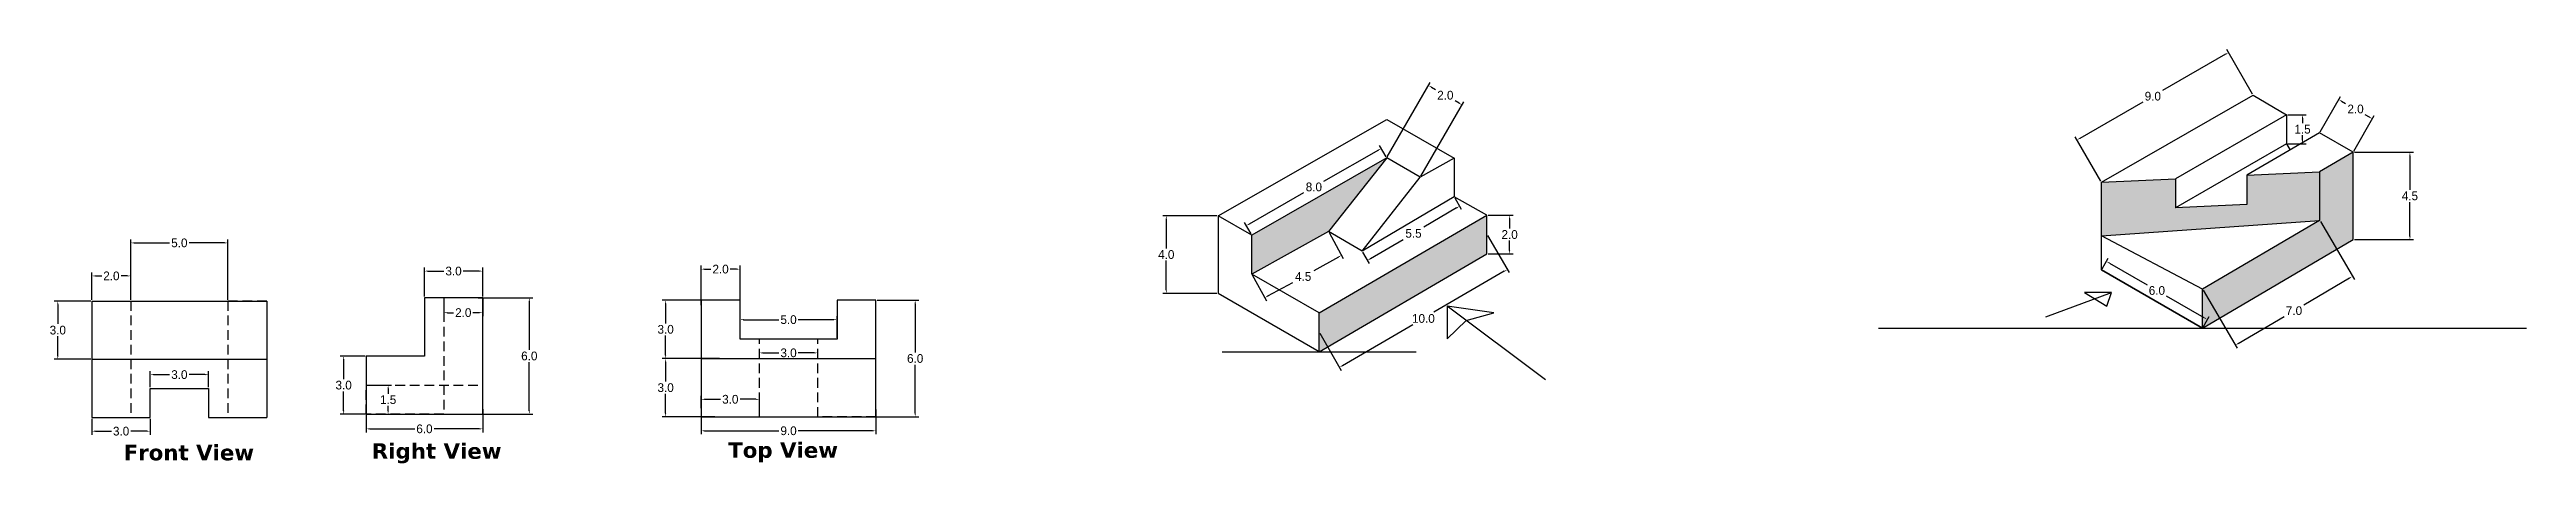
# Model space of a CAD drawing. Header units: inches. Extents: x 28 to 156, y 19 to 41.
import ezdxf

# ---------------------------------------------------------------- set-up
doc = ezdxf.new("R2010")
doc.units = ezdxf.units.IN
doc.header["$MEASUREMENT"] = 0
doc.linetypes.add('HIDDENX2', pattern=[0.75, 0.5, -0.25])
doc.dimstyles.get("Standard").update_dxf_attribs({"dimtxt": 0.45, "dimasz": 0.18, "dimexe": 0.18, "dimexo": 0.0625, "dimgap": 0.09, "dimtad": 0, "dimtih": 1, "dimtoh": 1, "dimdec": 1, "dimzin": 0, "dimdsep": 46, "dimtxsty": 'Standard', "dimcen": 0.09, "dimclrd": 5, "dimclrt": 5, "dimadec": 0, "dimazin": 0, "dimtfac": 1, "dimtdec": 1, "dimtofl": 0, "dimtmove": 0, "dimatfit": 3, "dimfxl": 1, "dimtolj": 1, "dimtzin": 0, "dimarcsym": 0})

# ---------------------------------------------------------------- blocks, each defined once
blk = doc.blocks.new('*D3')
at = {"color": 0, "linetype": 'Continuous', "lineweight": -2}
for p, q in [((30.44, 27.73), (30.44, 29.14)), ((32.44, 27.73), (32.44, 29.14))]:
    blk.add_line(p, q, dxfattribs=at)
at = {"color": 5, "linetype": 'Continuous', "lineweight": -2}
for p, q in [((30.62, 28.96), (30.94, 28.96)), ((32.26, 28.96), (31.95, 28.96))]:
    blk.add_line(p, q, dxfattribs=at)
at = {"color": 5, "linetype": 'HIDDENX2'}
for points in [[(30.62, 28.99), (30.62, 28.93), (30.44, 28.96)], [(32.26, 28.99), (32.26, 28.93), (32.44, 28.96)]]:
    blk.add_solid(points, dxfattribs=at)
at = {"layer": 'Defpoints', "color": 0, "linetype": 'HIDDENX2'}
for p in [(32.44, 28.96), (30.44, 27.67), (32.44, 27.67)]:
    blk.add_point(p, dxfattribs=at)
at = {"color": 5, "linetype": 'HIDDENX2', "insert": (31.44, 28.96), "char_height": 0.45, "attachment_point": 5}
blk.add_mtext('\\A1;2.0', dxfattribs=at)
blk = doc.blocks.new('*D4')
at = {"color": 0, "linetype": 'Continuous', "lineweight": -2}
for p, q in [((32.44, 27.73), (32.44, 30.84)), ((37.44, 27.73), (37.44, 30.84))]:
    blk.add_line(p, q, dxfattribs=at)
at = {"color": 5, "linetype": 'Continuous', "lineweight": -2}
for p, q in [((32.62, 30.66), (34.44, 30.66)), ((37.26, 30.66), (35.45, 30.66))]:
    blk.add_line(p, q, dxfattribs=at)
at = {"color": 5, "linetype": 'HIDDENX2'}
for points in [[(32.62, 30.69), (32.62, 30.63), (32.44, 30.66)], [(37.26, 30.69), (37.26, 30.63), (37.44, 30.66)]]:
    blk.add_solid(points, dxfattribs=at)
at = {"layer": 'Defpoints', "color": 0, "linetype": 'HIDDENX2'}
for p in [(37.44, 30.66), (32.44, 27.67), (37.44, 27.67)]:
    blk.add_point(p, dxfattribs=at)
at = {"color": 5, "linetype": 'HIDDENX2', "insert": (34.94, 30.66), "char_height": 0.45, "attachment_point": 5}
blk.add_mtext('\\A1;5.0', dxfattribs=at)
blk = doc.blocks.new('*D6')
at = {"color": 0, "linetype": 'Continuous', "lineweight": -2}
for p, q in [((30.44, 21.61), (30.44, 20.79)), ((33.44, 21.61), (33.44, 20.79))]:
    blk.add_line(p, q, dxfattribs=at)
at = {"color": 5, "linetype": 'Continuous', "lineweight": -2}
for p, q in [((30.62, 20.97), (31.44, 20.97)), ((33.26, 20.97), (32.45, 20.97))]:
    blk.add_line(p, q, dxfattribs=at)
at = {"color": 5, "linetype": 'HIDDENX2'}
for points in [[(30.62, 21), (30.62, 20.94), (30.44, 20.97)], [(33.26, 21), (33.26, 20.94), (33.44, 20.97)]]:
    blk.add_solid(points, dxfattribs=at)
at = {"layer": 'Defpoints', "color": 0, "linetype": 'HIDDENX2'}
for p in [(30.44, 21.67), (33.44, 21.67), (33.44, 20.97)]:
    blk.add_point(p, dxfattribs=at)
at = {"color": 5, "linetype": 'HIDDENX2', "insert": (31.94, 20.97), "char_height": 0.45, "attachment_point": 5}
blk.add_mtext('\\A1;3.0', dxfattribs=at)
blk = doc.blocks.new('*D7')
at = {"color": 0, "linetype": 'Continuous', "lineweight": -2}
for p, q in [((33.44, 23.23), (33.44, 24.06)), ((36.44, 23.23), (36.44, 24.06))]:
    blk.add_line(p, q, dxfattribs=at)
at = {"color": 5, "linetype": 'Continuous', "lineweight": -2}
for p, q in [((33.62, 23.88), (34.44, 23.88)), ((36.26, 23.88), (35.45, 23.88))]:
    blk.add_line(p, q, dxfattribs=at)
at = {"color": 5, "linetype": 'HIDDENX2'}
for points in [[(33.62, 23.91), (33.62, 23.85), (33.44, 23.88)], [(36.26, 23.91), (36.26, 23.85), (36.44, 23.88)]]:
    blk.add_solid(points, dxfattribs=at)
at = {"layer": 'Defpoints', "color": 0, "linetype": 'HIDDENX2'}
for p in [(33.44, 23.17), (36.44, 23.88), (36.44, 23.17)]:
    blk.add_point(p, dxfattribs=at)
at = {"color": 5, "linetype": 'HIDDENX2', "insert": (34.94, 23.88), "char_height": 0.45, "attachment_point": 5}
blk.add_mtext('\\A1;3.0', dxfattribs=at)
blk = doc.blocks.new('*D9')
at = {"color": 0, "linetype": 'Continuous', "lineweight": -2}
for p, q in [((48.56, 27.78), (48.56, 26.89)), ((50.56, 27.78), (50.56, 26.89))]:
    blk.add_line(p, q, dxfattribs=at)
at = {"color": 5, "linetype": 'Continuous', "lineweight": -2}
for p, q in [((48.74, 27.07), (49.06, 27.07)), ((50.38, 27.07), (50.06, 27.07))]:
    blk.add_line(p, q, dxfattribs=at)
at = {"color": 5, "linetype": 'HIDDENX2'}
for points in [[(48.74, 27.1), (48.74, 27.04), (48.56, 27.07)], [(50.38, 27.1), (50.38, 27.04), (50.56, 27.07)]]:
    blk.add_solid(points, dxfattribs=at)
at = {"layer": 'Defpoints', "color": 0, "linetype": 'HIDDENX2'}
for p in [(48.56, 27.84), (50.56, 27.84), (50.56, 27.07)]:
    blk.add_point(p, dxfattribs=at)
at = {"color": 5, "linetype": 'HIDDENX2', "insert": (49.56, 27.07), "char_height": 0.45, "attachment_point": 5}
blk.add_mtext('\\A1;2.0', dxfattribs=at)
blk = doc.blocks.new('*D10')
at = {"color": 0, "linetype": 'Continuous', "lineweight": -2}
for p, q in [((30.38, 27.67), (28.5, 27.67)), ((30.38, 24.67), (28.5, 24.67))]:
    blk.add_line(p, q, dxfattribs=at)
at = {"color": 5, "linetype": 'Continuous', "lineweight": -2}
for p, q in [((28.68, 27.49), (28.68, 26.49)), ((28.68, 24.85), (28.68, 25.86))]:
    blk.add_line(p, q, dxfattribs=at)
at = {"color": 5, "linetype": 'HIDDENX2'}
for points in [[(28.65, 27.49), (28.71, 27.49), (28.68, 27.67)], [(28.65, 24.85), (28.71, 24.85), (28.68, 24.67)]]:
    blk.add_solid(points, dxfattribs=at)
at = {"layer": 'Defpoints', "color": 0, "linetype": 'HIDDENX2'}
for p in [(30.44, 27.67), (28.68, 24.67), (30.44, 24.67)]:
    blk.add_point(p, dxfattribs=at)
at = {"color": 5, "linetype": 'HIDDENX2', "insert": (28.68, 26.17), "char_height": 0.45, "attachment_point": 5}
blk.add_mtext('\\A1;3.0', dxfattribs=at)
blk = doc.blocks.new('*D11')
at = {"color": 0, "linetype": 'Continuous', "lineweight": -2}
for p, q in [((44.9, 23.34), (45.87, 23.34)), ((44.9, 21.84), (45.87, 21.84))]:
    blk.add_line(p, q, dxfattribs=at)
at = {"color": 5, "linetype": 'Continuous', "lineweight": -2}
for p, q in [((45.69, 23.16), (45.69, 22.9)), ((45.69, 22.02), (45.69, 22.27))]:
    blk.add_line(p, q, dxfattribs=at)
at = {"color": 5, "linetype": 'HIDDENX2'}
for points in [[(45.66, 23.16), (45.72, 23.16), (45.69, 23.34)], [(45.66, 22.02), (45.72, 22.02), (45.69, 21.84)]]:
    blk.add_solid(points, dxfattribs=at)
at = {"layer": 'Defpoints', "color": 0, "linetype": 'HIDDENX2'}
for p in [(44.84, 23.34), (44.84, 21.84), (45.69, 21.84)]:
    blk.add_point(p, dxfattribs=at)
at = {"color": 5, "linetype": 'HIDDENX2', "insert": (45.69, 22.59), "char_height": 0.45, "attachment_point": 5}
blk.add_mtext('\\A1;1.5', dxfattribs=at)
blk = doc.blocks.new('*D12')
at = {"color": 0, "linetype": 'Continuous', "lineweight": -2}
for p, q in [((47.56, 27.9), (47.56, 29.39)), ((50.56, 27.9), (50.56, 29.39))]:
    blk.add_line(p, q, dxfattribs=at)
at = {"color": 5, "linetype": 'Continuous', "lineweight": -2}
for p, q in [((47.74, 29.21), (48.56, 29.21)), ((50.38, 29.21), (49.56, 29.21))]:
    blk.add_line(p, q, dxfattribs=at)
at = {"color": 5, "linetype": 'HIDDENX2'}
for points in [[(47.74, 29.24), (47.74, 29.18), (47.56, 29.21)], [(50.38, 29.24), (50.38, 29.18), (50.56, 29.21)]]:
    blk.add_solid(points, dxfattribs=at)
at = {"layer": 'Defpoints', "color": 0, "linetype": 'HIDDENX2'}
for p in [(50.56, 29.21), (47.56, 27.84), (50.56, 27.84)]:
    blk.add_point(p, dxfattribs=at)
at = {"color": 5, "linetype": 'HIDDENX2', "insert": (49.06, 29.21), "char_height": 0.45, "attachment_point": 5}
blk.add_mtext('\\A1;3.0', dxfattribs=at)
blk = doc.blocks.new('*D13')
at = {"color": 0, "linetype": 'Continuous', "lineweight": -2}
for p, q in [((44.5, 24.84), (43.22, 24.84)), ((44.5, 21.84), (43.22, 21.84))]:
    blk.add_line(p, q, dxfattribs=at)
at = {"color": 5, "linetype": 'Continuous', "lineweight": -2}
for p, q in [((43.4, 24.66), (43.4, 23.65)), ((43.4, 22.02), (43.4, 23.02))]:
    blk.add_line(p, q, dxfattribs=at)
at = {"color": 5, "linetype": 'HIDDENX2'}
for points in [[(43.37, 24.66), (43.43, 24.66), (43.4, 24.84)], [(43.37, 22.02), (43.43, 22.02), (43.4, 21.84)]]:
    blk.add_solid(points, dxfattribs=at)
at = {"layer": 'Defpoints', "color": 0, "linetype": 'HIDDENX2'}
for p in [(44.56, 24.84), (43.4, 21.84), (44.56, 21.84)]:
    blk.add_point(p, dxfattribs=at)
at = {"color": 5, "linetype": 'HIDDENX2', "insert": (43.4, 23.34), "char_height": 0.45, "attachment_point": 5}
blk.add_mtext('\\A1;3.0', dxfattribs=at)
blk = doc.blocks.new('*D14')
at = {"color": 0, "linetype": 'Continuous', "lineweight": -2}
for p, q in [((50.33, 27.84), (53.14, 27.84)), ((50.33, 21.84), (53.14, 21.84))]:
    blk.add_line(p, q, dxfattribs=at)
at = {"color": 5, "linetype": 'Continuous', "lineweight": -2}
for p, q in [((52.96, 27.66), (52.96, 25.15)), ((52.96, 22.02), (52.96, 24.52))]:
    blk.add_line(p, q, dxfattribs=at)
at = {"color": 5, "linetype": 'HIDDENX2'}
for points in [[(52.93, 27.66), (52.99, 27.66), (52.96, 27.84)], [(52.93, 22.02), (52.99, 22.02), (52.96, 21.84)]]:
    blk.add_solid(points, dxfattribs=at)
at = {"layer": 'Defpoints', "color": 0, "linetype": 'HIDDENX2'}
for p in [(50.26, 27.84), (50.26, 21.84), (52.96, 21.84)]:
    blk.add_point(p, dxfattribs=at)
at = {"color": 5, "linetype": 'HIDDENX2', "insert": (52.96, 24.84), "char_height": 0.45, "attachment_point": 5}
blk.add_mtext('\\A1;6.0', dxfattribs=at)
blk = doc.blocks.new('*D15')
at = {"color": 0, "linetype": 'Continuous', "lineweight": -2}
for p, q in [((44.56, 22.11), (44.56, 20.91)), ((50.56, 22.11), (50.56, 20.91))]:
    blk.add_line(p, q, dxfattribs=at)
at = {"color": 5, "linetype": 'Continuous', "lineweight": -2}
for p, q in [((44.74, 21.09), (47.06, 21.09)), ((50.38, 21.09), (48.06, 21.09))]:
    blk.add_line(p, q, dxfattribs=at)
at = {"color": 5, "linetype": 'HIDDENX2'}
for points in [[(44.74, 21.12), (44.74, 21.06), (44.56, 21.09)], [(50.38, 21.12), (50.38, 21.06), (50.56, 21.09)]]:
    blk.add_solid(points, dxfattribs=at)
at = {"layer": 'Defpoints', "color": 0, "linetype": 'HIDDENX2'}
for p in [(44.56, 22.17), (50.56, 22.17), (50.56, 21.09)]:
    blk.add_point(p, dxfattribs=at)
at = {"color": 5, "linetype": 'HIDDENX2', "insert": (47.56, 21.09), "char_height": 0.45, "attachment_point": 5}
blk.add_mtext('\\A1;6.0', dxfattribs=at)
blk = doc.blocks.new('*D17')
at = {"color": 0, "linetype": 'Continuous', "lineweight": -2}
for p, q in [((63.81, 25.77), (63.81, 26.89)), ((68.81, 25.77), (68.81, 26.89))]:
    blk.add_line(p, q, dxfattribs=at)
at = {"color": 5, "linetype": 'Continuous', "lineweight": -2}
for p, q in [((63.99, 26.71), (65.81, 26.71)), ((68.63, 26.71), (66.81, 26.71))]:
    blk.add_line(p, q, dxfattribs=at)
at = {"color": 5, "linetype": 'HIDDENX2'}
for points in [[(63.99, 26.74), (63.99, 26.68), (63.81, 26.71)], [(68.63, 26.74), (68.63, 26.68), (68.81, 26.71)]]:
    blk.add_solid(points, dxfattribs=at)
at = {"layer": 'Defpoints', "color": 0, "linetype": 'HIDDENX2'}
for p in [(63.81, 25.71), (68.81, 26.71), (68.81, 25.71)]:
    blk.add_point(p, dxfattribs=at)
at = {"color": 5, "linetype": 'HIDDENX2', "insert": (66.31, 26.71), "char_height": 0.45, "attachment_point": 5}
blk.add_mtext('\\A1;5.0', dxfattribs=at)
blk = doc.blocks.new('*D18')
at = {"color": 0, "linetype": 'Continuous', "lineweight": -2}
for p, q in [((61.81, 27.45), (61.81, 29.49)), ((63.81, 27.45), (63.81, 29.49))]:
    blk.add_line(p, q, dxfattribs=at)
at = {"color": 5, "linetype": 'Continuous', "lineweight": -2}
for p, q in [((61.99, 29.31), (62.31, 29.31)), ((63.63, 29.31), (63.31, 29.31))]:
    blk.add_line(p, q, dxfattribs=at)
at = {"color": 5, "linetype": 'HIDDENX2'}
for points in [[(61.99, 29.34), (61.99, 29.28), (61.81, 29.31)], [(63.63, 29.34), (63.63, 29.28), (63.81, 29.31)]]:
    blk.add_solid(points, dxfattribs=at)
at = {"layer": 'Defpoints', "color": 0, "linetype": 'HIDDENX2'}
for p in [(63.81, 29.31), (61.81, 27.38), (63.81, 27.38)]:
    blk.add_point(p, dxfattribs=at)
at = {"color": 5, "linetype": 'HIDDENX2', "insert": (62.81, 29.31), "char_height": 0.45, "attachment_point": 5}
blk.add_mtext('\\A1;2.0', dxfattribs=at)
blk = doc.blocks.new('*D19')
at = {"color": 0, "linetype": 'Continuous', "lineweight": -2}
for p, q in [((70.87, 27.71), (73.01, 27.71)), ((70.43, 21.71), (73.01, 21.71))]:
    blk.add_line(p, q, dxfattribs=at)
at = {"color": 5, "linetype": 'Continuous', "lineweight": -2}
for p, q in [((72.83, 27.53), (72.83, 25.02)), ((72.83, 21.89), (72.83, 24.39))]:
    blk.add_line(p, q, dxfattribs=at)
at = {"color": 5, "linetype": 'HIDDENX2'}
for points in [[(72.8, 27.53), (72.86, 27.53), (72.83, 27.71)], [(72.8, 21.89), (72.86, 21.89), (72.83, 21.71)]]:
    blk.add_solid(points, dxfattribs=at)
at = {"layer": 'Defpoints', "color": 0, "linetype": 'HIDDENX2'}
for p in [(70.81, 27.71), (70.36, 21.71), (72.83, 21.71)]:
    blk.add_point(p, dxfattribs=at)
at = {"color": 5, "linetype": 'HIDDENX2', "insert": (72.83, 24.71), "char_height": 0.45, "attachment_point": 5}
blk.add_mtext('\\A1;6.0', dxfattribs=at)
blk = doc.blocks.new('*D20')
at = {"color": 0, "linetype": 'Continuous', "lineweight": -2}
for p, q in [((61.81, 22.08), (61.81, 20.81)), ((70.81, 22.08), (70.81, 20.81))]:
    blk.add_line(p, q, dxfattribs=at)
at = {"color": 5, "linetype": 'Continuous', "lineweight": -2}
for p, q in [((61.99, 20.99), (65.81, 20.99)), ((70.63, 20.99), (66.81, 20.99))]:
    blk.add_line(p, q, dxfattribs=at)
at = {"color": 5, "linetype": 'HIDDENX2'}
for points in [[(61.99, 21.02), (61.99, 20.96), (61.81, 20.99)], [(70.63, 21.02), (70.63, 20.96), (70.81, 20.99)]]:
    blk.add_solid(points, dxfattribs=at)
at = {"layer": 'Defpoints', "color": 0, "linetype": 'HIDDENX2'}
for p in [(61.81, 22.15), (70.81, 22.15), (70.81, 20.99)]:
    blk.add_point(p, dxfattribs=at)
at = {"color": 5, "linetype": 'HIDDENX2', "insert": (66.31, 20.99), "char_height": 0.45, "attachment_point": 5}
blk.add_mtext('\\A1;9.0', dxfattribs=at)
blk = doc.blocks.new('*D21')
at = {"color": 0, "linetype": 'Continuous', "lineweight": -2}
for p, q in [((62.52, 24.71), (59.8, 24.71)), ((62.52, 21.71), (59.8, 21.71))]:
    blk.add_line(p, q, dxfattribs=at)
at = {"color": 5, "linetype": 'Continuous', "lineweight": -2}
for p, q in [((59.98, 24.53), (59.98, 23.52)), ((59.98, 21.89), (59.98, 22.89))]:
    blk.add_line(p, q, dxfattribs=at)
at = {"color": 5, "linetype": 'HIDDENX2'}
for points in [[(59.95, 24.53), (60.01, 24.53), (59.98, 24.71)], [(59.95, 21.89), (60.01, 21.89), (59.98, 21.71)]]:
    blk.add_solid(points, dxfattribs=at)
at = {"layer": 'Defpoints', "color": 0, "linetype": 'HIDDENX2'}
for p in [(62.58, 24.71), (59.98, 21.71), (62.58, 21.71)]:
    blk.add_point(p, dxfattribs=at)
at = {"color": 5, "linetype": 'HIDDENX2', "insert": (59.98, 23.21), "char_height": 0.45, "attachment_point": 5}
blk.add_mtext('\\A1;3.0', dxfattribs=at)
blk = doc.blocks.new('*D22')
at = {"color": 0, "linetype": 'Continuous', "lineweight": -2}
for p, q in [((62.75, 27.71), (59.8, 27.71)), ((62.75, 24.71), (59.8, 24.71))]:
    blk.add_line(p, q, dxfattribs=at)
at = {"color": 5, "linetype": 'Continuous', "lineweight": -2}
for p, q in [((59.98, 27.53), (59.98, 26.52)), ((59.98, 24.89), (59.98, 25.89))]:
    blk.add_line(p, q, dxfattribs=at)
at = {"color": 5, "linetype": 'HIDDENX2'}
for points in [[(59.95, 27.53), (60.01, 27.53), (59.98, 27.71)], [(59.95, 24.89), (60.01, 24.89), (59.98, 24.71)]]:
    blk.add_solid(points, dxfattribs=at)
at = {"layer": 'Defpoints', "color": 0, "linetype": 'HIDDENX2'}
for p in [(62.81, 27.71), (59.98, 24.71), (62.81, 24.71)]:
    blk.add_point(p, dxfattribs=at)
at = {"color": 5, "linetype": 'HIDDENX2', "insert": (59.98, 26.21), "char_height": 0.45, "attachment_point": 5}
blk.add_mtext('\\A1;3.0', dxfattribs=at)
blk = doc.blocks.new('*D23')
at = {"color": 0, "linetype": 'Continuous', "lineweight": -2}
for p, q in [((61.81, 22.15), (61.81, 22.79)), ((64.81, 22.15), (64.81, 22.79))]:
    blk.add_line(p, q, dxfattribs=at)
at = {"color": 5, "linetype": 'Continuous', "lineweight": -2}
for p, q in [((61.99, 22.61), (62.81, 22.61)), ((64.63, 22.61), (63.81, 22.61))]:
    blk.add_line(p, q, dxfattribs=at)
at = {"color": 5, "linetype": 'HIDDENX2'}
for points in [[(61.99, 22.64), (61.99, 22.58), (61.81, 22.61)], [(64.63, 22.64), (64.63, 22.58), (64.81, 22.61)]]:
    blk.add_solid(points, dxfattribs=at)
at = {"layer": 'Defpoints', "color": 0, "linetype": 'HIDDENX2'}
for p in [(61.81, 22.08), (64.81, 22.61), (64.81, 22.08)]:
    blk.add_point(p, dxfattribs=at)
at = {"color": 5, "linetype": 'HIDDENX2', "insert": (63.31, 22.61), "char_height": 0.45, "attachment_point": 5}
blk.add_mtext('\\A1;3.0', dxfattribs=at)
blk = doc.blocks.new('*D24')
at = {"color": 0, "linetype": 'Continuous', "lineweight": -2}
for p, q in [((64.81, 25.06), (64.81, 25.18)), ((67.81, 25.06), (67.81, 25.18))]:
    blk.add_line(p, q, dxfattribs=at)
at = {"color": 5, "linetype": 'Continuous', "lineweight": -2}
for p, q in [((64.99, 25), (65.81, 25)), ((67.63, 25), (66.81, 25))]:
    blk.add_line(p, q, dxfattribs=at)
at = {"color": 5, "linetype": 'HIDDENX2'}
for points in [[(64.99, 25.03), (64.99, 24.97), (64.81, 25)], [(67.63, 25.03), (67.63, 24.97), (67.81, 25)]]:
    blk.add_solid(points, dxfattribs=at)
at = {"layer": 'Defpoints', "color": 0, "linetype": 'HIDDENX2'}
for p in [(64.81, 25), (67.81, 25), (67.81, 25)]:
    blk.add_point(p, dxfattribs=at)
at = {"color": 5, "linetype": 'HIDDENX2', "insert": (66.31, 25), "char_height": 0.45, "attachment_point": 5}
blk.add_mtext('\\A1;3.0', dxfattribs=at)
blk = doc.blocks.new('*D27')
at = {"color": 5, "linetype": 'Continuous', "lineweight": -2}
for p, q in [((96.68, 35.43), (93.86, 33.82)), ((90.04, 31.64), (92.85, 33.25))]:
    blk.add_line(p, q, dxfattribs=at)
at = {"color": 0, "linetype": 'Continuous', "lineweight": -2}
for p, q in [((97.08, 35.09), (96.74, 35.68)), ((90.13, 31.12), (89.79, 31.71))]:
    blk.add_line(p, q, dxfattribs=at)
at = {"color": 5, "linetype": 'Continuous'}
for points in [[(96.66, 35.46), (96.69, 35.41), (96.83, 35.52)], [(90.02, 31.66), (90.05, 31.61), (89.88, 31.55)]]:
    blk.add_solid(points, dxfattribs=at)
at = {"layer": 'Defpoints', "color": 0, "linetype": 'Continuous'}
for p in [(96.83, 35.52), (97.11, 35.04), (90.16, 31.06)]:
    blk.add_point(p, dxfattribs=at)
at = {"color": 5, "linetype": 'Continuous', "insert": (93.36, 33.54), "char_height": 0.45, "attachment_point": 5}
blk.add_mtext('\\A1;8.0', dxfattribs=at)
blk = doc.blocks.new('*D28')
at = {"color": 0, "linetype": 'Continuous', "lineweight": -2}
for p, q in [((97.14, 35.09), (99.35, 38.92)), ((98.87, 34.09), (101.08, 37.92))]:
    blk.add_line(p, q, dxfattribs=at)
at = {"color": 5, "linetype": 'Continuous', "lineweight": -2}
for p, q in [((99.42, 38.67), (99.63, 38.55)), ((100.84, 37.85), (100.63, 37.97))]:
    blk.add_line(p, q, dxfattribs=at)
at = {"color": 5, "linetype": 'Continuous'}
for points in [[(99.43, 38.7), (99.4, 38.65), (99.26, 38.76)], [(100.85, 37.88), (100.82, 37.83), (100.99, 37.76)]]:
    blk.add_solid(points, dxfattribs=at)
at = {"layer": 'Defpoints', "color": 0, "linetype": 'Continuous'}
for p in [(100.99, 37.76), (97.11, 35.04), (98.84, 34.04)]:
    blk.add_point(p, dxfattribs=at)
at = {"color": 5, "linetype": 'Continuous', "insert": (100.13, 38.26), "char_height": 0.45, "attachment_point": 5}
blk.add_mtext('\\A1;2.0', dxfattribs=at)
blk = doc.blocks.new('*D29')
at = {"color": 0, "linetype": 'Continuous', "lineweight": -2}
for p, q in [((88.37, 32.06), (85.58, 32.06)), ((88.37, 28.06), (85.58, 28.06))]:
    blk.add_line(p, q, dxfattribs=at)
at = {"color": 5, "linetype": 'Continuous', "lineweight": -2}
for p, q in [((85.76, 31.88), (85.76, 30.38)), ((85.76, 28.24), (85.76, 29.75))]:
    blk.add_line(p, q, dxfattribs=at)
at = {"color": 5, "linetype": 'Continuous'}
for points in [[(85.73, 31.88), (85.79, 31.88), (85.76, 32.06)], [(85.73, 28.24), (85.79, 28.24), (85.76, 28.06)]]:
    blk.add_solid(points, dxfattribs=at)
at = {"layer": 'Defpoints', "color": 0, "linetype": 'Continuous'}
for p in [(88.43, 32.06), (85.76, 28.06), (88.43, 28.06)]:
    blk.add_point(p, dxfattribs=at)
at = {"color": 5, "linetype": 'Continuous', "insert": (85.76, 30.06), "char_height": 0.45, "attachment_point": 5}
blk.add_mtext('\\A1;4.0', dxfattribs=at)
blk = doc.blocks.new('*D30')
at = {"color": 0, "linetype": 'Continuous', "lineweight": -2}
for p, q in [((94.14, 31.19), (94.87, 29.86)), ((90.19, 29.01), (90.92, 27.68))]:
    blk.add_line(p, q, dxfattribs=at)
at = {"color": 5, "linetype": 'Continuous', "lineweight": -2}
for p, q in [((94.62, 29.93), (93.35, 29.23)), ((90.99, 27.93), (92.27, 28.63))]:
    blk.add_line(p, q, dxfattribs=at)
at = {"color": 5, "linetype": 'Continuous'}
for points in [[(94.61, 29.96), (94.64, 29.91), (94.78, 30.02)], [(90.98, 27.96), (91.01, 27.9), (90.84, 27.84)]]:
    blk.add_solid(points, dxfattribs=at)
at = {"layer": 'Defpoints', "color": 0, "linetype": 'Continuous'}
for p in [(94.11, 31.24), (94.78, 30.02), (90.16, 29.06)]:
    blk.add_point(p, dxfattribs=at)
at = {"color": 5, "linetype": 'Continuous', "insert": (92.81, 28.93), "char_height": 0.45, "attachment_point": 5}
blk.add_mtext('\\A1;4.5', dxfattribs=at)
blk = doc.blocks.new('*D31')
at = {"color": 5, "linetype": 'Continuous', "lineweight": -2}
for p, q in [((100.71, 32.46), (99.03, 31.47)), ((96.28, 29.85), (97.96, 30.84))]:
    blk.add_line(p, q, dxfattribs=at)
at = {"color": 0, "linetype": 'Continuous', "lineweight": -2}
for p, q in [((100.61, 32.98), (100.95, 32.39)), ((95.87, 30.19), (96.21, 29.6))]:
    blk.add_line(p, q, dxfattribs=at)
at = {"color": 5, "linetype": 'Continuous'}
for points in [[(100.69, 32.48), (100.72, 32.43), (100.86, 32.55)], [(96.26, 29.88), (96.29, 29.82), (96.12, 29.76)]]:
    blk.add_solid(points, dxfattribs=at)
at = {"layer": 'Defpoints', "color": 0, "linetype": 'Continuous'}
for p in [(100.58, 33.03), (100.86, 32.55), (95.84, 30.24)]:
    blk.add_point(p, dxfattribs=at)
at = {"color": 5, "linetype": 'Continuous', "insert": (98.49, 31.15), "char_height": 0.45, "attachment_point": 5}
blk.add_mtext('\\A1;5.5', dxfattribs=at)
blk = doc.blocks.new('*D32')
at = {"color": 0, "linetype": 'Continuous', "lineweight": -2}
for p, q in [((102.33, 32.09), (103.62, 32.09)), ((102.33, 30.09), (103.62, 30.09))]:
    blk.add_line(p, q, dxfattribs=at)
at = {"color": 5, "linetype": 'Continuous', "lineweight": -2}
for p, q in [((103.44, 31.91), (103.44, 31.41)), ((103.44, 30.27), (103.44, 30.78))]:
    blk.add_line(p, q, dxfattribs=at)
at = {"color": 5, "linetype": 'Continuous'}
for points in [[(103.41, 31.91), (103.47, 31.91), (103.44, 32.09)], [(103.41, 30.27), (103.47, 30.27), (103.44, 30.09)]]:
    blk.add_solid(points, dxfattribs=at)
at = {"layer": 'Defpoints', "color": 0, "linetype": 'Continuous'}
for p in [(102.27, 32.09), (102.27, 30.09), (103.44, 30.09)]:
    blk.add_point(p, dxfattribs=at)
at = {"color": 5, "linetype": 'Continuous', "insert": (103.44, 31.09), "char_height": 0.45, "attachment_point": 5}
blk.add_mtext('\\A1;2.0', dxfattribs=at)
blk = doc.blocks.new('*D33')
at = {"color": 0, "linetype": 'Continuous', "lineweight": -2}
for p, q in [((102.3, 31.04), (103.41, 29.13)), ((93.66, 26.01), (94.77, 24.1))]:
    blk.add_line(p, q, dxfattribs=at)
at = {"color": 5, "linetype": 'Continuous', "lineweight": -2}
for p, q in [((103.16, 29.2), (99.54, 27.09)), ((94.83, 24.35), (98.46, 26.46))]:
    blk.add_line(p, q, dxfattribs=at)
at = {"color": 5, "linetype": 'Continuous'}
for points in [[(103.15, 29.22), (103.18, 29.17), (103.32, 29.29)], [(94.82, 24.37), (94.85, 24.32), (94.68, 24.26)]]:
    blk.add_solid(points, dxfattribs=at)
at = {"layer": 'Defpoints', "color": 0, "linetype": 'Continuous'}
for p in [(102.27, 31.09), (103.32, 29.29), (93.63, 26.06)]:
    blk.add_point(p, dxfattribs=at)
at = {"color": 5, "linetype": 'Continuous', "insert": (99, 26.77), "char_height": 0.45, "attachment_point": 5}
blk.add_mtext('\\A1;10.0', dxfattribs=at)
blk = doc.blocks.new('*D34')
at = {"color": 5, "linetype": 'Continuous', "lineweight": -2}
for p, q in [((140.3, 40.37), (137.06, 38.5)), ((132.82, 36.05), (136.06, 37.92))]:
    blk.add_line(p, q, dxfattribs=at)
at = {"color": 0, "linetype": 'Continuous', "lineweight": -2}
for p, q in [((141.69, 38.32), (140.37, 40.61)), ((133.89, 33.83), (132.57, 36.12))]:
    blk.add_line(p, q, dxfattribs=at)
at = {"color": 5, "linetype": 'Continuous'}
for points in [[(140.29, 40.39), (140.32, 40.34), (140.46, 40.46)], [(132.8, 36.08), (132.83, 36.03), (132.66, 35.96)]]:
    blk.add_solid(points, dxfattribs=at)
at = {"layer": 'Defpoints', "color": 0, "linetype": 'Continuous'}
for p in [(140.46, 40.46), (141.72, 38.27), (133.92, 33.78)]:
    blk.add_point(p, dxfattribs=at)
at = {"color": 5, "linetype": 'Continuous', "insert": (136.56, 38.21), "char_height": 0.45, "attachment_point": 5}
blk.add_mtext('\\A1;9.0', dxfattribs=at)
blk = doc.blocks.new('*D35')
at = {"color": 0, "linetype": 'Continuous', "lineweight": -2}
for p, q in [((145.18, 36.37), (146.22, 38.2)), ((146.91, 35.38), (147.95, 37.21))]:
    blk.add_line(p, q, dxfattribs=at)
at = {"color": 5, "linetype": 'Continuous', "lineweight": -2}
for p, q in [((146.28, 37.95), (146.49, 37.83)), ((147.71, 37.14), (147.5, 37.26))]:
    blk.add_line(p, q, dxfattribs=at)
at = {"color": 5, "linetype": 'Continuous'}
for points in [[(146.3, 37.98), (146.27, 37.93), (146.13, 38.04)], [(147.72, 37.17), (147.69, 37.11), (147.86, 37.05)]]:
    blk.add_solid(points, dxfattribs=at)
at = {"layer": 'Defpoints', "color": 0, "linetype": 'Continuous'}
for p in [(147.86, 37.05), (145.14, 36.32), (146.88, 35.33)]:
    blk.add_point(p, dxfattribs=at)
at = {"color": 5, "linetype": 'Continuous', "insert": (147, 37.55), "char_height": 0.45, "attachment_point": 5}
blk.add_mtext('\\A1;2.0', dxfattribs=at)
blk = doc.blocks.new('*D36')
at = {"color": 0, "linetype": 'Continuous', "lineweight": -2}
for p, q in [((145.19, 31.77), (146.94, 28.78)), ((139.15, 28.22), (140.9, 25.24))]:
    blk.add_line(p, q, dxfattribs=at)
at = {"color": 5, "linetype": 'Continuous', "lineweight": -2}
for p, q in [((146.69, 28.85), (144.33, 27.46)), ((140.96, 25.49), (143.32, 26.87))]:
    blk.add_line(p, q, dxfattribs=at)
at = {"color": 5, "linetype": 'Continuous'}
for points in [[(146.67, 28.87), (146.7, 28.82), (146.84, 28.94)], [(140.95, 25.51), (140.98, 25.46), (140.81, 25.4)]]:
    blk.add_solid(points, dxfattribs=at)
at = {"layer": 'Defpoints', "color": 0, "linetype": 'Continuous'}
for p in [(145.15, 31.82), (139.12, 28.28), (146.84, 28.94)]:
    blk.add_point(p, dxfattribs=at)
at = {"color": 5, "linetype": 'Continuous', "insert": (143.83, 27.17), "char_height": 0.45, "attachment_point": 5}
blk.add_mtext('\\A1;7.0', dxfattribs=at)
blk = doc.blocks.new('*D37')
at = {"color": 0, "linetype": 'Continuous', "lineweight": -2}
for p, q in [((133.95, 29.33), (134.26, 29.87)), ((139.15, 26.33), (139.46, 26.87))]:
    blk.add_line(p, q, dxfattribs=at)
at = {"color": 5, "linetype": 'Continuous', "lineweight": -2}
for p, q in [((134.33, 29.62), (136.27, 28.5)), ((139.21, 26.8), (137.27, 27.92))]:
    blk.add_line(p, q, dxfattribs=at)
at = {"color": 5, "linetype": 'Continuous'}
for points in [[(134.34, 29.65), (134.31, 29.6), (134.17, 29.71)], [(139.23, 26.83), (139.2, 26.78), (139.37, 26.71)]]:
    blk.add_solid(points, dxfattribs=at)
at = {"layer": 'Defpoints', "color": 0, "linetype": 'Continuous'}
for p in [(133.92, 29.28), (139.12, 26.28), (139.37, 26.71)]:
    blk.add_point(p, dxfattribs=at)
at = {"color": 5, "linetype": 'Continuous', "insert": (136.77, 28.21), "char_height": 0.45, "attachment_point": 5}
blk.add_mtext('\\A1;6.0', dxfattribs=at)
blk = doc.blocks.new('*D38')
at = {"color": 0, "linetype": 'Continuous', "lineweight": -2}
for p, q in [((146.94, 35.33), (149.98, 35.33)), ((146.94, 30.83), (149.98, 30.83))]:
    blk.add_line(p, q, dxfattribs=at)
at = {"color": 5, "linetype": 'Continuous', "lineweight": -2}
for p, q in [((149.8, 35.15), (149.8, 33.39)), ((149.8, 31.01), (149.8, 32.76))]:
    blk.add_line(p, q, dxfattribs=at)
at = {"color": 5, "linetype": 'Continuous'}
for points in [[(149.77, 35.15), (149.83, 35.15), (149.8, 35.33)], [(149.77, 31.01), (149.83, 31.01), (149.8, 30.83)]]:
    blk.add_solid(points, dxfattribs=at)
at = {"layer": 'Defpoints', "color": 0, "linetype": 'Continuous'}
for p in [(146.88, 35.33), (146.88, 30.83), (149.8, 30.83)]:
    blk.add_point(p, dxfattribs=at)
at = {"color": 5, "linetype": 'Continuous', "insert": (149.8, 33.08), "char_height": 0.45, "attachment_point": 5}
blk.add_mtext('\\A1;4.5', dxfattribs=at)
blk = doc.blocks.new('*D39')
at = {"color": 0, "linetype": 'Continuous', "lineweight": -2}
for p, q in [((143.51, 37.26), (144.45, 37.26)), ((143.51, 35.76), (144.45, 35.76))]:
    blk.add_line(p, q, dxfattribs=at)
at = {"color": 5, "linetype": 'Continuous', "lineweight": -2}
for p, q in [((144.27, 37.08), (144.27, 36.83)), ((144.27, 35.94), (144.27, 36.2))]:
    blk.add_line(p, q, dxfattribs=at)
at = {"color": 5, "linetype": 'Continuous'}
for points in [[(144.24, 37.08), (144.3, 37.08), (144.27, 37.26)], [(144.24, 35.94), (144.3, 35.94), (144.27, 35.76)]]:
    blk.add_solid(points, dxfattribs=at)
at = {"layer": 'Defpoints', "color": 0, "linetype": 'Continuous'}
for p in [(143.45, 37.26), (143.45, 35.76), (144.27, 35.76)]:
    blk.add_point(p, dxfattribs=at)
at = {"color": 5, "linetype": 'Continuous', "insert": (144.27, 36.51), "char_height": 0.45, "attachment_point": 5}
blk.add_mtext('\\A1;1.5', dxfattribs=at)

msp = doc.modelspace()

# ---------------------------------------------------------------- hatches: boundary and pattern name
at = {"linetype": 'Continuous'}
for points in [[(97.11, 35.04), (90.16, 31.06), (90.16, 29.06), (94.11, 31.24)], [(146.88, 30.83), (146.88, 35.33), (145.15, 34.32), (145.15, 31.82), (139.12, 28.28), (139.12, 26.28)], [(137.72, 33.96), (133.92, 33.78), (133.92, 31.03), (145.15, 31.82), (145.15, 34.32), (141.4, 34.14), (141.4, 32.64), (137.72, 32.46)], [(102.27, 30.09), (102.27, 32.09), (93.63, 27.06), (93.63, 25.06)]]:
    msp.add_hatch(color=2, dxfattribs=at).paths.add_polyline_path(points)

# ---------------------------------------------------------------- linework, layer by layer
for p, q in [((133.92, 33.78), (141.72, 38.27)), ((141.72, 38.27), (143.45, 37.26)), ((88.43, 32.06), (97.11, 37.02)), ((97.11, 37.02), (100.58, 35.03)), ((143.45, 37.26), (137.72, 33.96)), ((143.45, 37.26), (143.45, 35.76)), ((143.45, 35.76), (137.72, 32.46)), ((145.14, 36.32), (141.4, 34.14)), ((143.45, 35.76), (143.64, 35.44)), ((146.88, 35.33), (145.14, 36.32)), ((97.11, 35.04), (90.16, 31.06)), ((97.11, 35.04), (94.11, 31.24)), ((98.84, 34.04), (97.11, 35.04)), ((100.58, 35.03), (98.84, 34.04)), ((100.58, 35.03), (100.58, 33.03)), ((146.88, 35.33), (145.15, 34.32)), ((146.88, 30.83), (146.88, 35.33)), ((95.84, 30.24), (98.84, 34.04)), ((133.92, 33.78), (137.72, 33.96)), ((133.92, 29.28), (133.92, 33.78)), ((137.72, 33.96), (137.72, 32.46)), ((141.4, 34.14), (145.15, 34.32)), ((141.4, 34.14), (141.4, 32.64)), ((145.15, 34.32), (145.15, 31.82)), ((90.16, 31.06), (88.43, 32.06)), ((88.43, 32.06), (88.43, 28.06)), ((93.63, 27.06), (102.27, 32.09)), ((100.58, 33.03), (95.84, 30.24)), ((102.27, 32.09), (100.58, 33.03)), ((102.27, 30.09), (102.27, 32.09)), ((141.4, 32.64), (137.72, 32.46)), ((94.11, 31.24), (90.16, 29.06)), ((90.16, 29.06), (90.16, 31.06)), ((95.84, 30.24), (94.11, 31.24)), ((133.92, 31.03), (145.15, 31.82)), ((139.12, 28.28), (133.92, 31.03)), ((145.15, 31.82), (139.12, 28.28)), ((139.12, 26.28), (146.88, 30.83)), ((93.63, 25.06), (102.27, 30.09)), ((93.63, 25.06), (88.43, 28.06)), ((93.63, 27.06), (90.16, 29.06)), ((131.05, 26.86), (134.44, 28.11)), ((134.44, 28.11), (133.04, 28.11)), ((133.04, 28.11), (134.2, 27.41)), ((139.12, 26.28), (133.92, 29.28)), ((133.92, 29.28), (139.12, 26.28)), ((134.2, 27.41), (134.44, 28.11)), ((139.12, 26.28), (139.12, 28.28)), ((63.81, 27.71), (61.81, 27.71)), ((61.81, 27.71), (61.81, 21.71)), ((63.81, 25.71), (63.81, 27.71)), ((70.81, 27.71), (68.81, 27.71)), ((68.81, 27.71), (68.81, 25.71)), ((70.81, 21.71), (70.81, 27.71)), ((93.63, 25.06), (93.63, 27.06)), ((105.29, 23.62), (100.23, 27.4)), ((100.23, 27.4), (100.23, 25.73)), ((102.63, 27.07), (100.23, 27.4)), ((101.2, 26.67), (102.63, 27.07)), ((68.81, 25.71), (63.81, 25.71)), ((100.23, 25.73), (101.2, 26.67)), ((122.43, 26.28), (155.8, 26.28)), ((61.81, 24.71), (70.81, 24.71)), ((88.63, 25.06), (98.63, 25.06)), ((61.81, 21.71), (70.81, 21.71))]:
    msp.add_line(p, q, dxfattribs=at)
for p, q in [((30.44, 27.67), (39.44, 27.67)), ((30.44, 27.67), (30.44, 24.67)), ((39.44, 27.67), (39.44, 24.67)), ((30.44, 24.67), (30.44, 21.67)), ((30.44, 24.67), (39.44, 24.67)), ((39.44, 24.67), (39.44, 21.67)), ((33.44, 21.67), (33.44, 23.17)), ((33.44, 23.17), (36.44, 23.17)), ((36.44, 23.17), (36.44, 21.67)), ((30.44, 21.67), (33.44, 21.67)), ((36.44, 21.67), (39.44, 21.67))]:
    msp.add_line(p, q)
at = {"linetype": 'HIDDENX2'}
for p, q in [((30.44, 27.67), (32.44, 27.67)), ((32.44, 27.67), (32.44, 21.67)), ((39.44, 27.67), (37.44, 27.67)), ((37.44, 27.67), (37.44, 21.67)), ((50.56, 27.84), (48.56, 27.84)), ((48.56, 27.84), (48.56, 21.84)), ((64.81, 21.71), (64.81, 25.71)), ((67.81, 21.71), (67.81, 25.71)), ((44.56, 21.84), (44.56, 23.34)), ((44.56, 21.84), (44.56, 23.34)), ((44.56, 23.34), (50.56, 23.34)), ((48.56, 21.84), (44.56, 21.84)), ((61.81, 21.71), (64.81, 21.71)), ((70.81, 21.71), (67.81, 21.71))]:
    msp.add_line(p, q, dxfattribs=at)
at = {"linetype": 'ByBlock'}
for p, q in [((50.56, 27.84), (47.56, 27.84)), ((47.56, 27.84), (47.56, 24.84)), ((50.56, 21.84), (50.56, 27.84)), ((47.56, 24.84), (44.56, 24.84)), ((44.56, 24.84), (44.56, 21.84)), ((44.56, 21.84), (50.56, 21.84))]:
    msp.add_line(p, q, dxfattribs=at)

# ---------------------------------------------------------------- texts
at = {"char_height": 0.8, "width": 9.8016, "attachment_point": 1}
for s, insert in [('{\\fVerdana|b1|i0|c0|p34;Top View}', (63.2, 20.4)), ('{\\fVerdana|b1|i0|c0|p34;Front View}', (32.07, 20.27)), ('{\\fVerdana|b1|i0|c0|p34;Right View}', (44.85, 20.35))]:
    msp.add_mtext(s, dxfattribs=dict(at, insert=insert))

# ---------------------------------------------------------------- dimensions: what is measured, and where the dimension line sits
at = {"linetype": 'Continuous'}
for p1, p2, distance, picture, middle in [((133.92, 33.78), (141.72, 38.27), 2.52, '*D34', (136.56, 38.21)), ((97.11, 35.04), (98.84, 34.04), 4.3, '*D28', (100.13, 38.26)), ((143.45, 37.26), (143.45, 35.76), 0.82, '*D39', (144.27, 36.51)), ((145.14, 36.32), (146.88, 35.33), 1.98, '*D35', (147, 37.55)), ((90.16, 31.06), (97.11, 35.04), 0.56, '*D27', (93.36, 33.54)), ((146.88, 35.33), (146.88, 30.83), 2.92, '*D38', (149.8, 33.08)), ((88.43, 32.06), (88.43, 28.06), -2.67, '*D29', (85.76, 30.06)), ((95.84, 30.24), (100.58, 33.03), -0.56, '*D31', (98.49, 31.15)), ((102.27, 32.09), (102.27, 30.09), 1.18, '*D32', (103.44, 31.09)), ((90.16, 29.06), (94.11, 31.24), -1.39, '*D30', (92.81, 28.93)), ((93.63, 26.06), (102.27, 31.09), -2.09, '*D33', (99, 26.77)), ((139.12, 28.28), (145.15, 31.82), -3.34, '*D36', (143.83, 27.17)), ((133.92, 29.28), (139.12, 26.28), 0.51, '*D37', (136.77, 28.21))]:
    dim = msp.add_aligned_dim(p1=p1, p2=p2, distance=distance, dimstyle='Standard', dxfattribs=at)
    dim.commit()
    dim.dimension.update_dxf_attribs({"geometry": picture, "text_midpoint": middle})
at = {"linetype": 'HIDDENX2'}
for base, p1, p2, picture, middle in [((37.44, 30.66), (32.44, 27.67), (37.44, 27.67), '*D4', (34.94, 30.66)), ((50.56, 29.21), (47.56, 27.84), (50.56, 27.84), '*D12', (49.06, 29.21)), ((63.81, 29.31), (61.81, 27.38), (63.81, 27.38), '*D18', (62.81, 29.31)), ((32.44, 28.96), (30.44, 27.67), (32.44, 27.67), '*D3', (31.44, 28.96)), ((50.56, 27.07), (48.56, 27.84), (50.56, 27.84), '*D9', (49.56, 27.07)), ((68.81, 26.71), (63.81, 25.71), (68.81, 25.71), '*D17', (66.31, 26.71)), ((36.44, 23.88), (33.44, 23.17), (36.44, 23.17), '*D7', (34.94, 23.88)), ((50.56, 21.09), (44.56, 22.17), (50.56, 22.17), '*D15', (47.56, 21.09)), ((64.81, 22.61), (61.81, 22.08), (64.81, 22.08), '*D23', (63.31, 22.61)), ((70.81, 20.99), (61.81, 22.15), (70.81, 22.15), '*D20', (66.31, 20.99)), ((33.44, 20.97), (30.44, 21.67), (33.44, 21.67), '*D6', (31.94, 20.97))]:
    dim = msp.add_linear_dim(base=base, p1=p1, p2=p2, dimstyle='Standard', dxfattribs=at)
    dim.commit()
    dim.dimension.update_dxf_attribs({"geometry": picture, "text_midpoint": middle})
for base, p1, p2, picture, middle in [((28.68, 24.67), (30.44, 27.67), (30.44, 24.67), '*D10', (28.68, 26.17)), ((52.96, 21.84), (50.26, 27.84), (50.26, 21.84), '*D14', (52.96, 24.84)), ((59.98, 24.71), (62.81, 27.71), (62.81, 24.71), '*D22', (59.98, 26.21)), ((43.4, 21.84), (44.56, 24.84), (44.56, 21.84), '*D13', (43.4, 23.34)), ((59.98, 21.71), (62.58, 24.71), (62.58, 21.71), '*D21', (59.98, 23.21)), ((45.69, 21.84), (44.84, 23.34), (44.84, 21.84), '*D11', (45.69, 22.59))]:
    dim = msp.add_linear_dim(base=base, p1=p1, p2=p2, angle=90, dimstyle='Standard', dxfattribs=at)
    dim.commit()
    dim.dimension.update_dxf_attribs({"geometry": picture, "text_midpoint": middle})
dim = msp.add_linear_dim(base=(72.83, 21.71), p1=(70.81, 27.71), p2=(70.36, 21.71), angle=90, dimstyle='Standard', dxfattribs=at)
dim.commit()
dim.dimension.update_dxf_attribs({"geometry": '*D19', "text_midpoint": (72.83, 24.71), "dimtype": 160})
dim = msp.add_linear_dim(base=(67.81, 25), p1=(64.81, 25), p2=(67.81, 25), dimstyle='Standard', dxfattribs=at)
dim.commit()
dim.dimension.update_dxf_attribs({"geometry": '*D24', "text_midpoint": (66.31, 25), "dimtype": 160})

doc.saveas('drawing.dxf')
